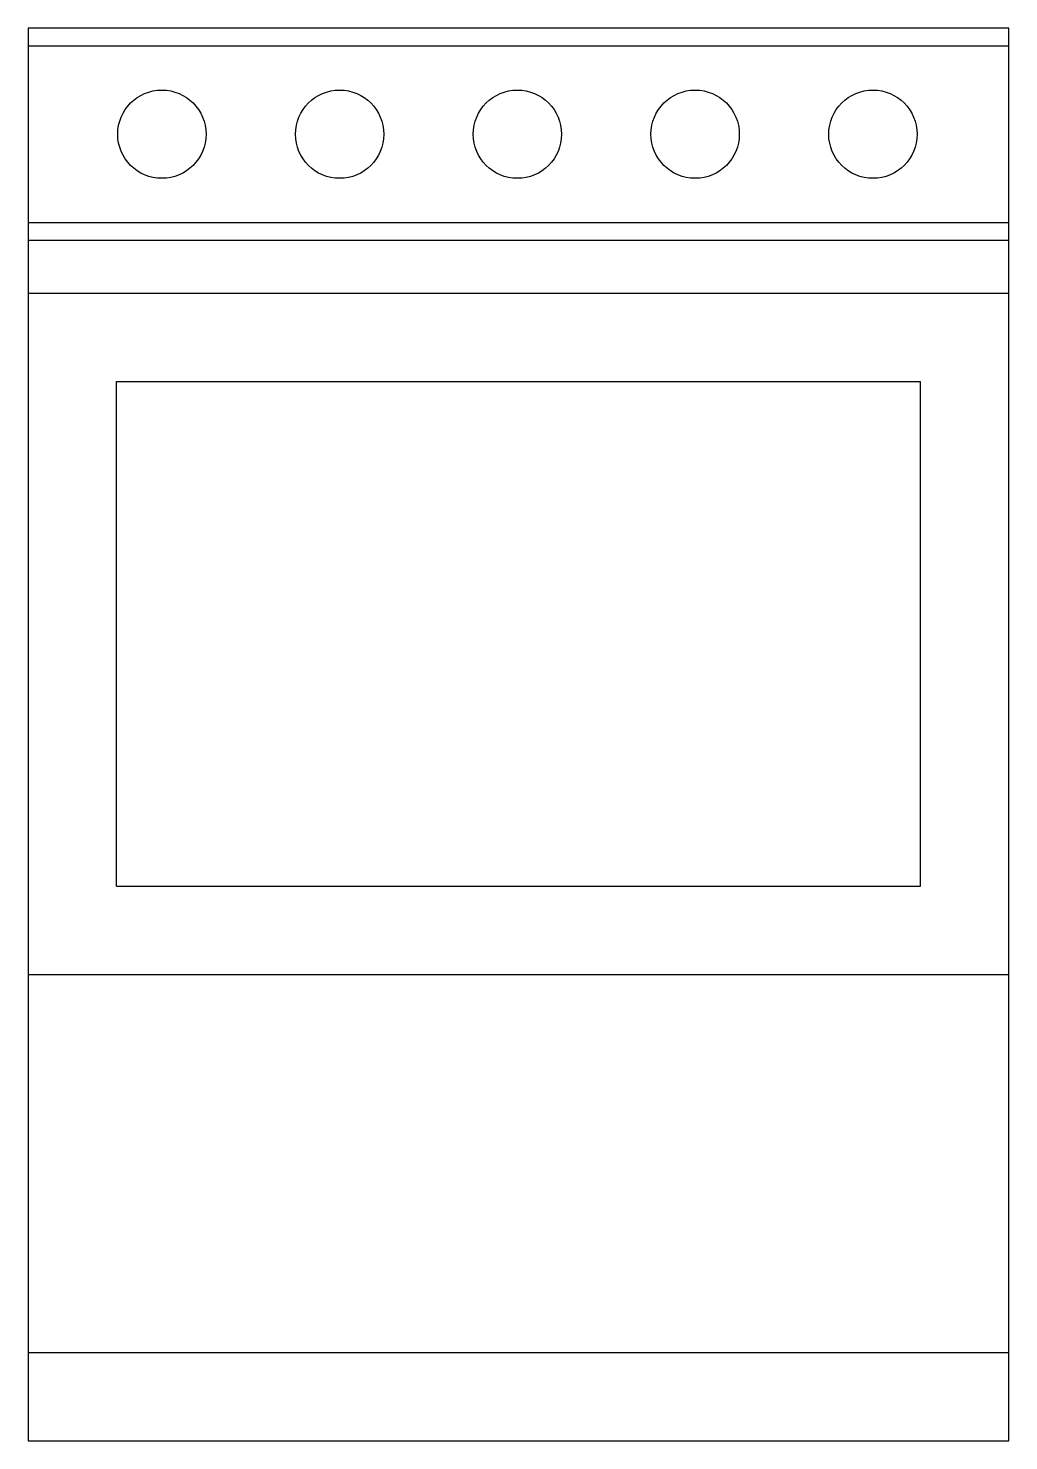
# Model space of a CAD drawing. Header units: centimetres. Extents: x -27.7 to 27.8, y 0 to 80.
import ezdxf

# ---------------------------------------------------------------- set-up
doc = ezdxf.new("R2010")
doc.units = ezdxf.units.CM

msp = doc.modelspace()

# ---------------------------------------------------------------- linework, layer by layer
for p, q in [((-27.75, 79), (27.75, 79)), ((-27.75, 69), (27.75, 69)), ((-27.75, 68), (27.75, 68)), ((-27.75, 65), (27.75, 65)), ((-22.75, 31.409), (-22.75, 60)), ((-22.75, 60), (22.75, 60)), ((22.75, 31.409), (22.75, 60)), ((-22.75, 31.409), (22.75, 31.409)), ((-27.75, 26.409), (27.75, 26.409)), ((-27.75, 5), (27.75, 5))]:
    msp.add_line(p, q)
msp.add_lwpolyline([(-27.75, 80), (-27.75, 0), (27.75, 0), (27.75, 80)], close=True)
for centre in [(-20.188, 74), (-10.125, 74), (-0.063, 74), (10, 74), (20.063, 74)]:
    msp.add_circle(centre, 2.5)

doc.saveas('drawing.dxf')
